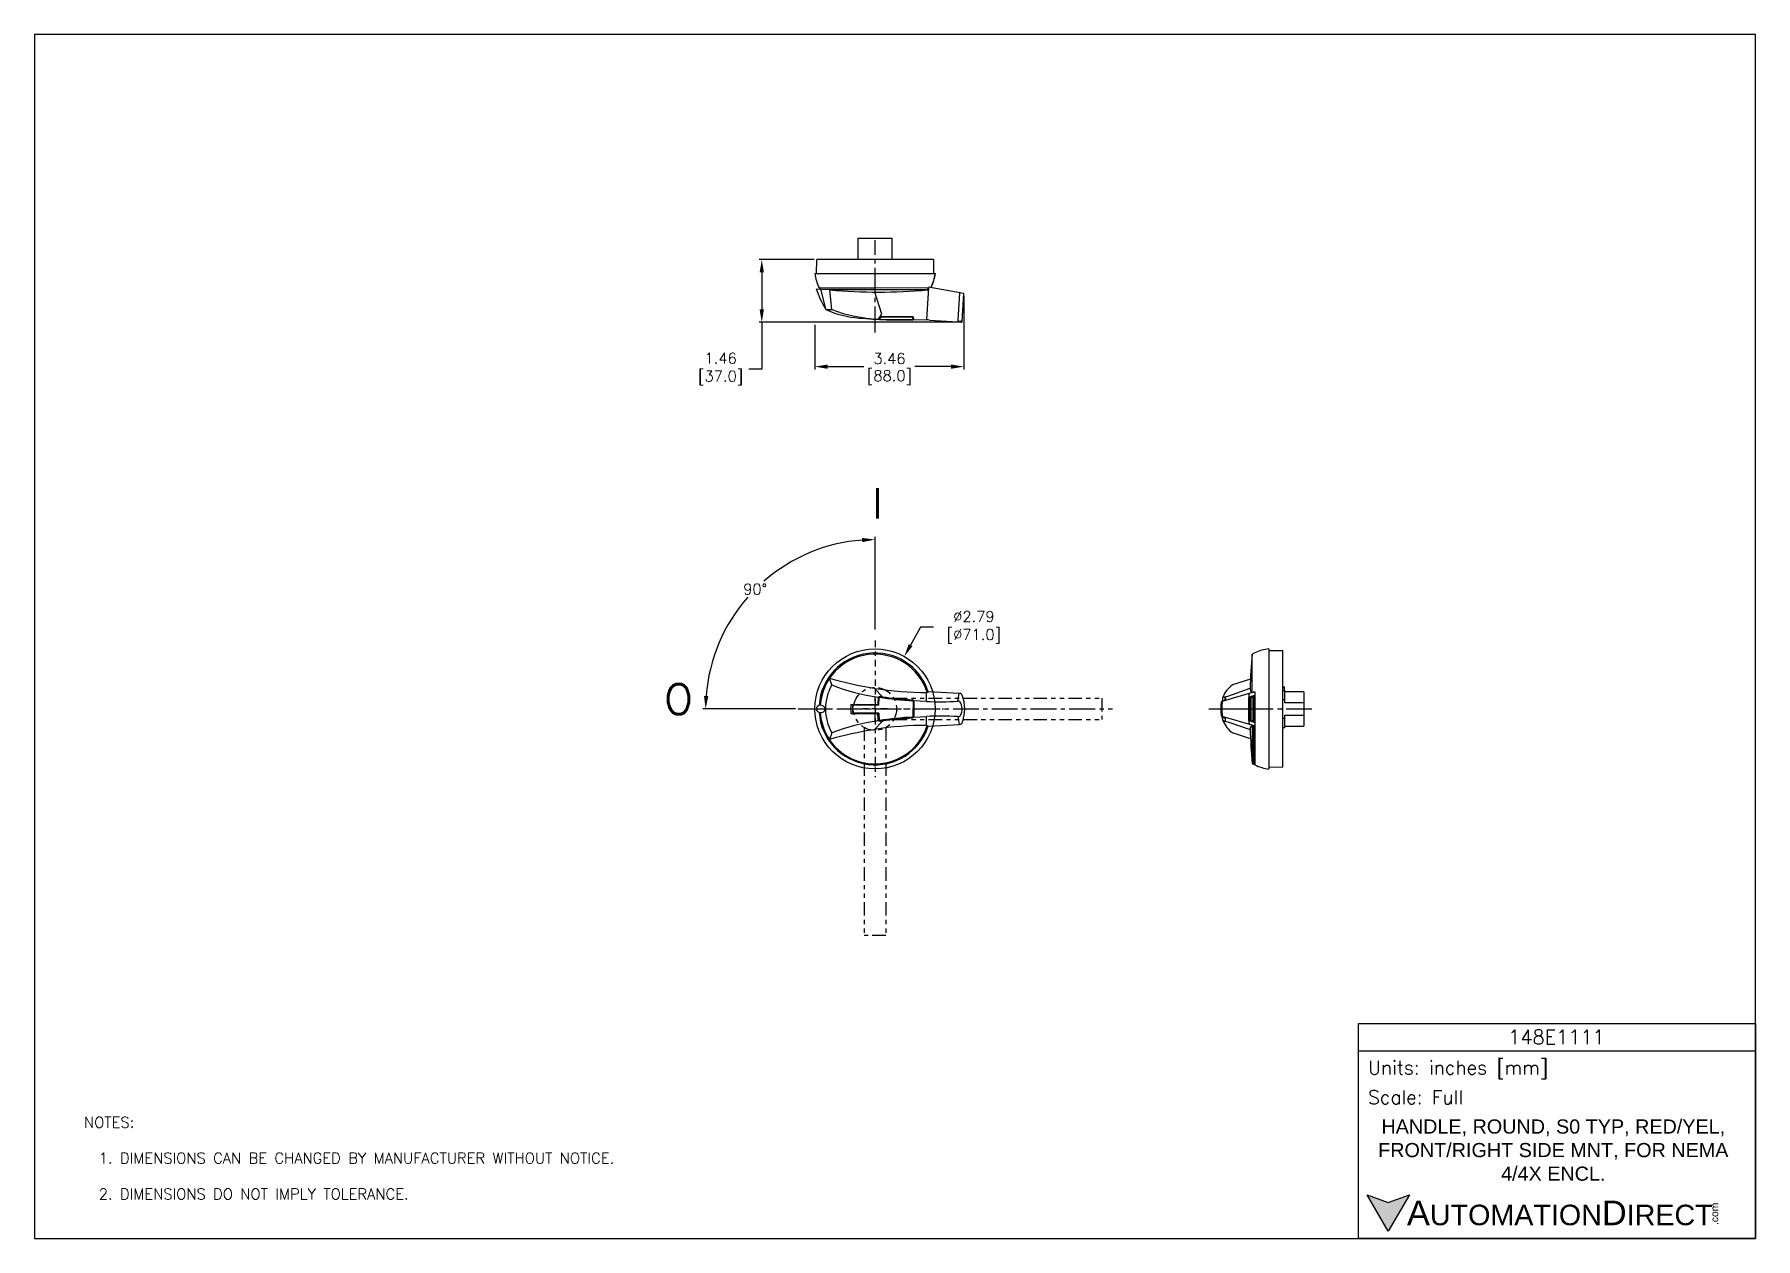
# Model space of a CAD drawing. Header units: inches. Extents: x 897.4 to 937.4, y -8.5 to 19.5.
import ezdxf

# ---------------------------------------------------------------- set-up
doc = ezdxf.new("R2010")
doc.units = ezdxf.units.IN
doc.header["$LTSCALE"] = 4
doc.header["$MEASUREMENT"] = 0
doc.linetypes.add('CENTER2', pattern=[1.125, 0.75, -0.125, 0.125, -0.125])
doc.linetypes.add('PHANTOM2', pattern=[1.25, 0.625, -0.125, 0.125, -0.125, 0.125, -0.125])
doc.layers.get('0').update_dxf_attribs({"linetype": 'CONTINUOUS'})
doc.layers.get('DEFPOINTS').update_dxf_attribs({"linetype": 'CONTINUOUS'})
for name, color, linetype in [('CENTER', 40, 'CENTER2'), ('DIMENSIONS', 140, 'CONTINUOUS'), ('PHANTOM', 130, 'PHANTOM2'), ('TEXT', 140, 'CONTINUOUS')]:
    doc.layers.add(name, color=color, linetype=linetype)
doc.styles.add('ROMANS', font='romans.shx')
doc.styles.get("Standard").update_dxf_attribs({"font": 'romans.shx'})
doc.styles.add('型式1', font='')
doc.styles.get('型式1').set_extended_font_data('AR MingtiM BIG-5')
doc.dimstyles.get("Standard").update_dxf_attribs({"dimtxt": 0.25, "dimasz": 0.3, "dimexe": 0.0625, "dimexo": 0.0625, "dimgap": 0.0625, "dimtad": 0, "dimtih": 1, "dimtoh": 1, "dimzin": 0, "dimdsep": 46, "dimtxsty": 'Standard', "dimcen": 0.09, "dimadec": 0, "dimazin": 0, "dimtfac": 1, "dimtofl": 0, "dimtmove": 0, "dimatfit": 3, "dimfxl": 1, "dimtolj": 1, "dimtzin": 0, "dimarcsym": 0})

# ---------------------------------------------------------------- blocks, each defined once
blk = doc.blocks.new('*D0')
at = {"layer": 'DEFPOINTS', "color": 0}
for p in [(914.977, 7.192), (916.945, 5.569), (915.16, 3.783), (918.729, 3.783), (916.945, -1.738)]:
    blk.add_point(p, dxfattribs=at)
at = {"layer": 'DIMENSIONS', "color": 0, "lineweight": -2}
for p, q in [((916.945, 5.631), (916.945, 7.782)), ((915.098, 3.783), (912.946, 3.783))]:
    blk.add_line(p, q, dxfattribs=at)
for start, end in [(94.3666, 130.9984), (138.7393, 175.6333)]:
    blk.add_arc((916.945, 3.783), 3.937, start, end, dxfattribs=at)
at = {"layer": 'DIMENSIONS', "color": 0}
for points in [[(916.644, 7.758), (916.648, 7.659), (916.945, 7.72)], [(913.07, 4.08), (912.97, 4.084), (913.008, 3.783)]]:
    blk.add_solid(points, dxfattribs=at)
at = {"layer": 'DIMENSIONS', "color": 0, "insert": (914.161, 6.567), "char_height": 0.25, "attachment_point": 5}
blk.add_mtext('\\A1;90°', dxfattribs=at)
blk = doc.blocks.new('*D1')
at = {"layer": 'DEFPOINTS', "color": 0}
for p in [(917.626, 5.003), (916.265, 2.563)]:
    blk.add_point(p, dxfattribs=at)
at = {"layer": 'DIMENSIONS', "color": 0, "lineweight": -2}
for p, q in [((918.003, 5.68), (917.772, 5.265)), ((918.303, 5.68), (918.003, 5.68))]:
    blk.add_line(p, q, dxfattribs=at)
at = {"layer": 'DIMENSIONS', "color": 0}
blk.add_solid([(917.728, 5.289), (917.815, 5.24), (917.626, 5.003)], dxfattribs=at)
at = {"layer": 'DIMENSIONS', "color": 0, "insert": (919.157, 5.68), "char_height": 0.25, "attachment_point": 5}
blk.add_mtext('\\A1; ∅2.79\\P [∅71.0]', dxfattribs=at)
blk = doc.blocks.new('*D3')
at = {"layer": 'DEFPOINTS', "color": 0}
for p in [(919.012, 13.442), (915.548, 12.773), (915.548, 11.741)]:
    blk.add_point(p, dxfattribs=at)
at = {"layer": 'DIMENSIONS', "color": 0, "lineweight": -2}
for p, q in [((919.012, 13.379), (919.012, 11.678)), ((915.548, 12.711), (915.548, 11.678)), ((915.848, 11.741), (916.688, 11.741)), ((918.712, 11.741), (917.872, 11.741))]:
    blk.add_line(p, q, dxfattribs=at)
at = {"layer": 'DIMENSIONS', "color": 0}
for points in [[(915.848, 11.791), (915.848, 11.691), (915.548, 11.741)], [(918.712, 11.791), (918.712, 11.691), (919.012, 11.741)]]:
    blk.add_solid(points, dxfattribs=at)
at = {"layer": 'DIMENSIONS', "color": 0, "char_height": 0.25, "attachment_point": 5}
for s, insert in [('\\A1;3.46', (917.28, 11.928)), ('\\A1;[88.0]', (917.28, 11.488))]:
    blk.add_mtext(s, dxfattribs=dict(at, insert=insert))
blk = doc.blocks.new('*D4')
at = {"layer": 'DEFPOINTS', "color": 0}
for p in [(915.589, 14.23), (914.313, 12.773), (918.945, 12.773)]:
    blk.add_point(p, dxfattribs=at)
at = {"layer": 'DIMENSIONS', "color": 0, "lineweight": -2}
for p, q in [((915.527, 14.23), (914.251, 14.23)), ((914.313, 13.93), (914.313, 13.073)), ((918.882, 12.773), (914.251, 12.773)), ((914.313, 12.773), (914.313, 11.686)), ((914.313, 11.686), (914.013, 11.686))]:
    blk.add_line(p, q, dxfattribs=at)
at = {"layer": 'DIMENSIONS', "color": 0}
for points in [[(914.263, 13.93), (914.363, 13.93), (914.313, 14.23)], [(914.263, 13.073), (914.363, 13.073), (914.313, 12.773)]]:
    blk.add_solid(points, dxfattribs=at)
at = {"layer": 'DIMENSIONS', "color": 0, "insert": (913.272, 11.686), "char_height": 0.25, "attachment_point": 5}
blk.add_mtext('\\A1; 1.46\\P [37.0]', dxfattribs=at)

msp = doc.modelspace()

# ---------------------------------------------------------------- hatches: boundary and pattern name
at = {"layer": 'TEXT'}
msp.add_hatch(color=256, dxfattribs=at).paths.add_polyline_path([(929.364, -7.514), (928.873, -7.693), (928.382, -7.514), (928.873, -8.365)])

# ---------------------------------------------------------------- linework, layer by layer
for p, q in [((916.545, 14.719), (916.545, 14.23)), ((917.346, 14.719), (916.545, 14.719)), ((917.346, 14.23), (917.346, 14.719)), ((915.584, 13.904), (915.589, 14.23)), ((918.302, 14.23), (915.589, 14.23)), ((918.302, 14.23), (918.307, 13.904)), ((915.548, 13.904), (918.342, 13.904)), ((915.577, 13.552), (915.675, 13.543)), ((915.644, 13.577), (916.952, 13.577)), ((915.675, 13.543), (915.891, 13.537)), ((915.675, 13.543), (915.796, 13.084)), ((915.895, 13.526), (915.891, 13.537)), ((918.164, 13.526), (915.895, 13.526)), ((915.944, 13.067), (915.895, 13.526)), ((917.104, 12.961), (916.937, 13.476)), ((916.952, 13.577), (918.187, 13.578)), ((918.187, 13.578), (918.144, 12.829)), ((918.164, 13.526), (918.191, 13.587)), ((919.012, 13.442), (918.191, 13.587)), ((918.908, 13.46), (918.871, 12.818)), ((918.974, 12.794), (919.012, 13.442)), ((915.796, 13.084), (915.801, 13.067)), ((915.801, 13.067), (915.944, 13.067)), ((917.019, 12.84), (917.104, 12.961)), ((917.039, 12.839), (917.019, 12.84)), ((917.079, 12.897), (917.039, 12.839)), ((917.083, 12.897), (917.047, 12.845)), ((917.06, 12.898), (917.079, 12.897)), ((917.066, 12.907), (917.824, 12.907)), ((917.079, 12.897), (917.083, 12.897)), ((917.083, 12.897), (917.81, 12.898)), ((917.083, 12.897), (917.083, 12.897)), ((917.806, 12.898), (917.834, 12.839)), ((917.841, 12.832), (917.81, 12.898)), ((917.858, 12.833), (917.824, 12.907)), ((917.834, 12.839), (917.841, 12.832)), ((917.855, 12.84), (918.144, 12.829)), ((918.211, 12.82), (917.858, 12.833)), ((918.211, 12.82), (918.871, 12.78)), ((916.947, 5.12), (916.947, 5.084)), ((925.712, 4.165), (925.712, 5.053)), ((926.098, 5.18), (926.098, 2.386)), ((926.098, 5.144), (926.425, 5.139)), ((926.425, 2.426), (926.425, 5.139)), ((925.67, 4.477), (925.253, 4.339)), ((916.926, 4.266), (917.116, 4.064)), ((916.931, 4.269), (916.931, 4.261)), ((917.018, 4.059), (917.013, 3.889)), ((917.098, 4.082), (917.018, 4.059)), ((917.033, 3.879), (917.041, 4.055)), ((917.041, 4.055), (917.077, 4.066)), ((917.098, 4.063), (917.098, 4.082)), ((918.137, 4.165), (918.137, 3.958)), ((918.157, 4.165), (918.184, 4.18)), ((918.184, 4.181), (918.185, 4.182)), ((918.904, 4.143), (918.185, 4.182)), ((918.866, 3.961), (918.904, 4.143)), ((925.763, 4.179), (925.014, 3.958)), ((925.02, 4.004), (925.018, 3.963)), ((925.082, 4.066), (925.03, 4.055)), ((925.031, 4.059), (925.146, 4.082)), ((925.031, 4.055), (925.031, 4.059)), ((925.083, 3.993), (925.082, 4.066)), ((925.092, 4.071), (925.092, 3.996)), ((925.146, 4.082), (925.661, 4.261)), ((925.675, 4.041), (925.643, 4.032)), ((925.644, 4.044), (925.644, 3.521)), ((925.671, 4.068), (925.648, 4.062)), ((925.675, 4.041), (925.675, 3.524)), ((925.725, 4.056), (925.682, 4.043)), ((925.682, 4.05), (925.682, 3.515)), ((925.721, 4.082), (925.686, 4.072)), ((925.712, 4.165), (925.771, 4.181)), ((925.725, 4.054), (925.725, 3.511)), ((925.763, 4.067), (925.731, 4.058)), ((925.732, 4.066), (925.732, 3.5)), ((925.763, 4.096), (925.736, 4.087)), ((925.763, 4.067), (925.763, 3.498)), ((925.771, 4.181), (925.771, 3.385)), ((926.425, 4.294), (926.46, 4.294)), ((926.46, 4.275), (926.425, 4.275)), ((926.425, 4.213), (926.46, 4.213)), ((926.425, 4.001), (926.468, 4.001)), ((926.46, 4.275), (926.46, 4.294)), ((926.46, 4.213), (926.46, 4.275)), ((926.468, 4.216), (926.46, 4.216)), ((926.468, 4.001), (926.468, 4.216)), ((926.913, 4.183), (926.468, 4.183)), ((926.468, 3.926), (926.468, 4.001)), ((926.913, 4.183), (926.913, 3.382)), ((916.382, 3.888), (917.013, 3.889)), ((916.382, 3.888), (916.435, 3.888)), ((916.382, 3.677), (916.435, 3.678)), ((916.382, 3.677), (917.013, 3.676)), ((916.423, 3.879), (917.033, 3.879)), ((917.033, 3.686), (916.423, 3.686)), ((916.435, 3.888), (917.033, 3.888)), ((916.435, 3.879), (916.435, 3.888)), ((916.435, 3.678), (916.435, 3.686)), ((916.435, 3.678), (917.033, 3.678)), ((917.013, 3.889), (917.033, 3.889)), ((917.033, 3.677), (917.013, 3.676)), ((917.018, 3.506), (917.013, 3.676)), ((917.033, 3.686), (917.041, 3.51)), ((917.809, 3.993), (917.835, 3.973)), ((917.818, 3.996), (917.818, 3.986)), ((917.849, 3.973), (917.818, 3.996)), ((918.138, 3.958), (917.849, 3.973)), ((917.849, 3.592), (918.138, 3.608)), ((917.853, 3.783), (918.284, 3.783)), ((918.137, 3.608), (918.137, 3.4)), ((918.866, 3.604), (918.904, 3.423)), ((925.006, 3.783), (925.771, 3.783)), ((925.014, 3.958), (925.025, 3.973)), ((925.014, 3.608), (925.026, 3.592)), ((925.764, 3.387), (925.014, 3.607)), ((925.02, 3.561), (925.018, 3.602)), ((925.025, 3.973), (925.092, 3.996)), ((925.083, 3.993), (925.083, 3.993)), ((926.425, 3.802), (926.415, 3.802)), ((926.425, 3.763), (926.415, 3.763)), ((926.913, 3.926), (926.468, 3.926)), ((926.468, 3.564), (926.468, 3.639)), ((926.468, 3.639), (926.913, 3.639)), ((915.939, 3.226), (915.885, 3.07)), ((916.926, 3.299), (917.116, 3.501)), ((917.098, 3.483), (917.018, 3.506)), ((917.077, 3.5), (917.041, 3.51)), ((917.098, 3.483), (917.098, 3.502)), ((917.828, 3.592), (917.801, 3.572)), ((917.849, 3.592), (917.818, 3.569)), ((917.818, 3.584), (917.818, 3.569)), ((918.157, 3.4), (918.137, 3.4)), ((918.157, 3.4), (918.18, 3.384)), ((918.18, 3.384), (918.184, 3.384)), ((918.184, 3.384), (918.185, 3.384)), ((918.185, 3.384), (918.904, 3.423)), ((925.026, 3.592), (925.093, 3.57)), ((925.082, 3.5), (925.03, 3.51)), ((925.031, 3.51), (925.031, 3.507)), ((925.031, 3.507), (925.147, 3.483)), ((925.083, 3.573), (925.082, 3.5)), ((925.083, 3.573), (925.083, 3.572)), ((925.093, 3.494), (925.093, 3.57)), ((925.147, 3.483), (925.662, 3.305)), ((925.671, 3.09), (925.253, 3.227)), ((925.644, 3.533), (925.675, 3.524)), ((925.648, 3.503), (925.671, 3.497)), ((925.682, 3.523), (925.725, 3.511)), ((925.686, 3.493), (925.721, 3.483)), ((925.712, 3.401), (925.713, 2.513)), ((925.712, 3.401), (925.772, 3.385)), ((925.732, 3.507), (925.763, 3.498)), ((925.736, 3.479), (925.763, 3.469)), ((925.74, 3.394), (925.741, 2.498)), ((925.772, 3.385), (925.773, 2.482)), ((926.425, 3.564), (926.468, 3.564)), ((926.425, 3.35), (926.468, 3.35)), ((926.468, 3.35), (926.468, 3.564)), ((926.468, 3.382), (926.913, 3.382)), ((916.947, 2.445), (916.947, 2.481)), ((926.425, 2.426), (926.098, 2.421))]:
    msp.add_line(p, q)
at = {"ltscale": 0.25}
msp.add_line((915.939, 4.339), (915.887, 4.495), dxfattribs=at)
msp.add_circle((916.945, 3.783), 1.397)
for centre, radius, start, end in [((916.566, 14.024), 1.025, 186.7528, 205.8768), ((917.222, 14.074), 1.139, 334.1064, 351.8365), ((917.331, 14.023), 1.019, 334.6089, 353.2904), ((917.712, 14.27), 2.253, 198.5799, 211.7457), ((915.851, 13.715), 0.249, 213.7644, 223.7335), ((917.03, 26.237), 12.762, 264.9017, 275.0983), ((916.762, 15.226), 2.363, 246.0113, 265.514), ((917.186, 16.355), 3.514, 249.3103, 267.3337), ((917.516, 22.913), 10.086, 264.6565, 271.8472), ((917.023, 12.867), 0.0326, 298.0257, 315.2519), ((917.509, 22.92), 10.086, 267.3724, 271.8472), ((918.15, 12.615), 0.213, 73.7776, 91.6143), ((919.379, 12.802), 0.509, 178.188, 182.5363), ((918.907, 13.538), 0.742, 267.0174, 272.2306), ((918.873, 12.383), 0.397, 79.6004, 90.3383), ((918.943, 12.588), 0.208, 81.5103, 91.9742), ((918.95, 12.796), 0.0237, 256.4741, 353.7996), ((916.945, 3.783), 1.301, 17.8018, 176.4738), ((916.942, 3.779), 1.275, 17.6414, 176.0936), ((939.507, 3.783), 13.854, 174.7369, 178.0311), ((926.26, 4.054), 1.14, 115.3887, 118.7622), ((926.218, 4.162), 1.025, 96.7528, 115.8768), ((916.923, 3.791), 1.252, 145.8594, 176.5391), ((918.207, 12.561), 8.393, 253.9595, 261.222), ((916.942, 3.783), 1.147, 150.9917, 209.0083), ((917.655, 8.729), 4.714, 248.6485, 262.23), ((918.153, 12.051), 7.886, 261.0862, 270.0317), ((918.167, 11.114), 7.148, 260.9313, 267.3386), ((918.463, 14.252), 10.28, 262.2529, 266.3523), ((918.562, 15.342), 11.371, 262.6919, 266.2452), ((918.91, 4.075), 0.0677, 38.2729, 95.3382), ((918.176, 3.786), 0.855, 336.3042, 22.795), ((925.341, 3.967), 0.323, 164.1931, 173.3999), ((925.087, 4), 0.0678, 179.8207, 203.4235), ((925.59, 3.844), 0.599, 124.3084, 159.0009), ((930.398, 3.789), 4.777, 176.3078, 183.8484), ((925.75, 4.088), 0.119, 151.409, 175.4531), ((925.7, 4.044), 0.0565, 166.7214, 179.6278), ((925.658, 4.054), 0.0137, 143.1019, 166.3573), ((925.764, 4.254), 0.103, 176.1865, 239.3657), ((925.66, 4.06), 0.0137, 13.6427, 36.8981), ((925.594, 4.045), 0.0817, 357.0014, 12.286), ((925.759, 4.05), 0.0767, 167.5689, 180.2393), ((925.697, 4.064), 0.0137, 143.1019, 166.3573), ((925.71, 4.074), 0.0137, 13.6427, 36.8981), ((925.641, 4.059), 0.0839, 356.736, 12.1838), ((925.806, 4.066), 0.0746, 167.5029, 179.945), ((925.747, 4.078), 0.0137, 143.1019, 166.3573), ((915.672, 3.768), 0.0976, 90.6595, 171.599), ((915.677, 3.803), 0.104, 191.4195, 266.3237), ((916.945, 3.783), 1.301, 183.4749, 342.1608), ((915.685, 3.759), 0.108, 12.7759, 97.7171), ((915.688, 3.802), 0.104, 260.1044, 349.4008), ((916.942, 3.779), 1.275, 183.5875, 342.6294), ((916.958, 3.781), 1.288, 183.6778, 213.5475), ((918.642, 3.783), 2.263, 177.3287, 182.6712), ((917.93, 3.783), 1.51, 176.3368, 183.6631), ((912.381, 3.886), 5.455, 356.9108, 0.9199), ((912.945, 3.783), 4.908, 357.773, 2.227), ((918.467, -4.139), 7.754, 87.0528, 92.4353), ((918.477, 9.479), 5.532, 266.4857, 274.0279), ((918.876, 3.892), 0.07, 57.4835, 98.9731), ((918.878, 3.669), 0.0661, 259.4618, 321.8993), ((918.672, 3.778), 0.298, 329.9739, 35.5842), ((926.803, 3.783), 1.823, 174.8768, 184.8647), ((925.011, 3.632), 0.0248, 179.405, 179.6398), ((925.011, 3.632), 0.0248, 189.9843, 278.1723), ((925.01, 3.931), 0.0272, 81.0424, 147.8166), ((926.786, 3.783), 1.78, 174.3602, 185.6477), ((926.415, 3.783), 0.0197, 89.289, 270.711), ((918.207, -4.996), 8.394, 98.7781, 106.0582), ((917.702, -1.346), 4.901, 98.0303, 111.0913), ((918.153, -4.486), 7.886, 89.9647, 98.9138), ((918.222, -4.025), 7.627, 92.9563, 98.907), ((918.463, -6.687), 10.28, 93.693, 97.7471), ((918.439, -6.5), 10.088, 93.5288, 97.5344), ((918.909, 3.493), 0.0707, 265.6683, 314.5679), ((925.088, 3.565), 0.0678, 156.6526, 180.2554), ((925.341, 3.599), 0.323, 186.6762, 195.883), ((925.591, 3.722), 0.599, 201.0752, 235.7677), ((925.788, 3.492), 0.158, 188.3076, 206.4613), ((925.7, 3.521), 0.0565, 180.3722, 193.2786), ((925.658, 3.511), 0.0137, 193.6427, 216.8981), ((925.764, 3.312), 0.103, 120.7104, 183.8896), ((939.507, 3.802), 13.854, 182.045, 185.3392), ((925.66, 3.506), 0.0137, 323.1019, 346.3573), ((925.594, 3.52), 0.0817, 347.714, 2.9986), ((925.759, 3.515), 0.0767, 179.7607, 192.4311), ((925.697, 3.502), 0.0137, 193.6427, 216.8981), ((925.71, 3.492), 0.0137, 323.1019, 346.3573), ((925.641, 3.506), 0.0839, 347.8162, 3.264), ((925.806, 3.5), 0.0746, 180.055, 192.4971), ((925.747, 3.487), 0.0137, 193.6427, 216.8981), ((926.26, 3.513), 1.14, 241.3139, 244.6874), ((926.207, 3.346), 0.967, 243.3391, 263.5419)]:
    msp.add_arc(centre, radius, start, end)
for points, knots in [([(925.763, 4.067), (925.763, 4.069), (925.763, 4.073), (925.763, 4.078), (925.763, 4.083), (925.763, 4.088), (925.763, 4.092), (925.763, 4.095), (925.763, 4.097), (925.763, 4.097), (925.763, 4.097)], [0, 0, 0, 0, 0.125567, 0.250561, 0.376259, 0.500303, 0.625963, 0.750248, 0.875161, 1, 1, 1, 1]), ([(925.763, 3.468), (925.763, 3.468), (925.763, 3.469), (925.763, 3.47), (925.763, 3.473), (925.763, 3.477), (925.763, 3.482), (925.763, 3.487), (925.763, 3.493), (925.763, 3.496), (925.763, 3.498)], [0, 0, 0, 0, 0.125519, 0.250403, 0.375273, 0.50028, 0.624855, 0.750183, 0.874834, 1, 1, 1, 1])]:
    msp.add_open_spline(points, degree=3, knots=knots)
at = {"layer": 'CENTER', "ltscale": 0.2}
for p, q in [((916.945, 12.538), (916.945, 14.684)), ((915.16, 3.783), (922.466, 3.783)), ((924.7, 3.783), (927.097, 3.783))]:
    msp.add_line(p, q, dxfattribs=at)
at = {"layer": 'CENTER', "ltscale": 0.05}
for p, q in [((916.945, 5.37), (916.945, 2.195)), ((916.945, 3.502), (916.945, 4.063)), ((915.358, 3.783), (918.533, 3.783)), ((917.226, 3.783), (916.665, 3.783))]:
    msp.add_line(p, q, dxfattribs=at)
at = {"layer": 'DEFPOINTS'}
msp.add_lwpolyline([(897.409, -8.534), (937.409, -8.534), (937.409, 19.466), (897.409, 19.466)], close=True, dxfattribs=at)
at = {"layer": 'PHANTOM', "ltscale": 0.125}
for p, q in [((917.378, 4.033), (922.216, 4.033)), ((922.216, 4.033), (922.216, 3.533)), ((916.695, 3.35), (916.695, -1.488)), ((917.195, 3.35), (917.195, -1.488)), ((917.378, 3.533), (922.216, 3.533)), ((917.195, -1.488), (916.695, -1.488))]:
    msp.add_line(p, q, dxfattribs=at)
at = {"layer": 'PHANTOM', "ltscale": 0.25}
msp.add_line((916.931, 3.305), (916.931, 3.297), dxfattribs=at)
at = {"layer": 'PHANTOM', "ltscale": 0.125}
msp.add_circle((916.945, 3.783), 0.5, dxfattribs=at)
at = {"layer": 'TEXT'}
msp.add_line((928.185, -4.169), (937.409, -4.169), dxfattribs=at)
for points in [[(928.185, -8.534), (928.185, -3.533), (937.409, -3.533), (937.409, -8.534)], [(929.364, -7.514), (928.873, -8.365), (928.382, -7.514), (928.873, -7.693)]]:
    msp.add_lwpolyline(points, close=True, dxfattribs=at)

# ---------------------------------------------------------------- texts
at = {"layer": 'DIMENSIONS', "char_height": 0.7, "attachment_point": 1, "style": 'ROMANS'}
for s, insert in [('I', (916.883, 8.912)), ('O', (912.05, 4.361))]:
    msp.add_mtext_dynamic_manual_height_columns(s, width=0.89562, gutter_width=1.25, heights=[0], dxfattribs=dict(at, insert=insert))
at = {"layer": 'TEXT'}
for s, insert, char_height, width, attachment_point, style in [('148E1111', (932.783, -3.846), 0.3288, 6.18989, 5, 'ROMANS'), (' Units: inches [mm]', (928.185, -4.611), 0.31793, 9.22453, 4, 'ROMANS'), (' Scale: Full', (928.185, -5.246), 0.31793, 9.22453, 4, 'ROMANS'), ('{\\fArial|b0|i0|c0|p34;     \\H1.2x;A\\H0.8333x;UTOMATION\\H1.2x;D\\H0.8333x;IRECT}', (928.382, -7.94), 0.47689, 8.07834, 4, '型式1')]:
    msp.add_mtext(s, dxfattribs=dict(at, insert=insert, char_height=char_height, width=width, attachment_point=attachment_point, style=style))
at = {"layer": 'TEXT', "insert": (898.562, -5.705), "char_height": 0.25, "attachment_point": 1, "style": 'ROMANS'}
msp.add_mtext_dynamic_manual_height_columns('NOTES:\\P\\P  1. DIMENSIONS CAN BE CHANGED BY MANUFACTURER WITHOUT NOTICE.\\P\\P  2. DIMENSIONS DO NOT IMPLY TOLERANCE.', width=22.78763, gutter_width=1.75, heights=[0], dxfattribs=at)
at = {"layer": 'TEXT', "insert": (932.708, -6.478), "char_height": 0.32884, "width": 8.82676, "attachment_point": 5}
msp.add_mtext('{\\fArial|b0|i0|c0|p34;HANDLE, ROUND, S0 TYP, RED/YEL, FRONT/RIGHT SIDE MNT, FOR NEMA 4/4X ENCL.}', dxfattribs=at)
at = {"layer": 'TEXT', "insert": (936.369, -8.219), "char_height": 0.17168, "width": 0.50875, "attachment_point": 1, "rotation": 90, "style": '型式1'}
msp.add_mtext('{\\fArial|b0|i0|c0|p34;.com}', dxfattribs=at)

# ---------------------------------------------------------------- dimensions: what is measured, and where the dimension line sits
at = {"layer": 'DIMENSIONS'}
dim = msp.add_linear_dim(base=(914.313, 12.773), p1=(915.589, 14.23), p2=(918.945, 12.773), angle=90, text=' <>', dimstyle='Standard', override={"dimpost": '\\X'}, dxfattribs=at)
dim.commit()
dim.dimension.update_dxf_attribs({"geometry": '*D4', "text_midpoint": (913.272, 11.686), "dimtype": 160})
dim = msp.add_linear_dim(base=(915.548, 11.741), p1=(919.012, 13.442), p2=(915.548, 12.773), dimstyle='Standard', override={"dimpost": '\\X'}, dxfattribs=at)
dim.commit()
dim.dimension.update_dxf_attribs({"geometry": '*D3', "text_midpoint": (917.28, 11.741)})
dim = msp.add_angular_dim_2l(base=(914.977, 7.192), line1=((916.945, 5.569), (916.945, -1.738)), line2=((915.16, 3.783), (918.729, 3.783)), dimstyle='Standard', override={"dimscale": 0, "dimpost": '\\X'}, dxfattribs=at)
dim.commit()
dim.dimension.update_dxf_attribs({"geometry": '*D0', "text_midpoint": (914.161, 6.567)})
dim = msp.add_diameter_dim_2p(p1=(916.265, 2.563), p2=(917.626, 5.003), text=' <>', dimstyle='Standard', override={"dimpost": '\\X'}, dxfattribs=at)
dim.commit()
dim.dimension.update_dxf_attribs({"geometry": '*D1', "text_midpoint": (919.157, 5.68), "dimtype": 163})

doc.saveas('drawing.dxf')
